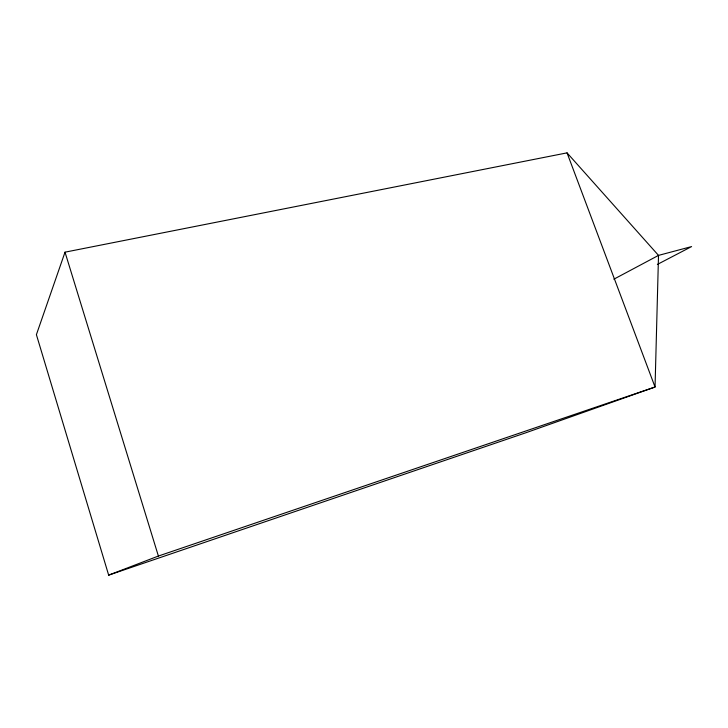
<?xml version="1.0" encoding="UTF-8"?>
<svg xmlns="http://www.w3.org/2000/svg" width="728" height="728" viewBox="0 0 728 728"><rect width="100%" height="100%" fill="white"/><g stroke="black" fill="none" stroke-linecap="round" stroke-linejoin="round"><path stroke-width="1.09" d="M65.02 252.17L36.4 334.662L108.663 575.138L526.044 432.705L655.045 387.023L658.512 255.391L567.048 152.862L65.02 252.17L158.395 556.046L108.663 575.138M613.85 279.197L658.512 255.391L691.6 246.583L657.375 264.428M158.395 556.046L655.045 387.023L567.048 152.862"/></g></svg>
